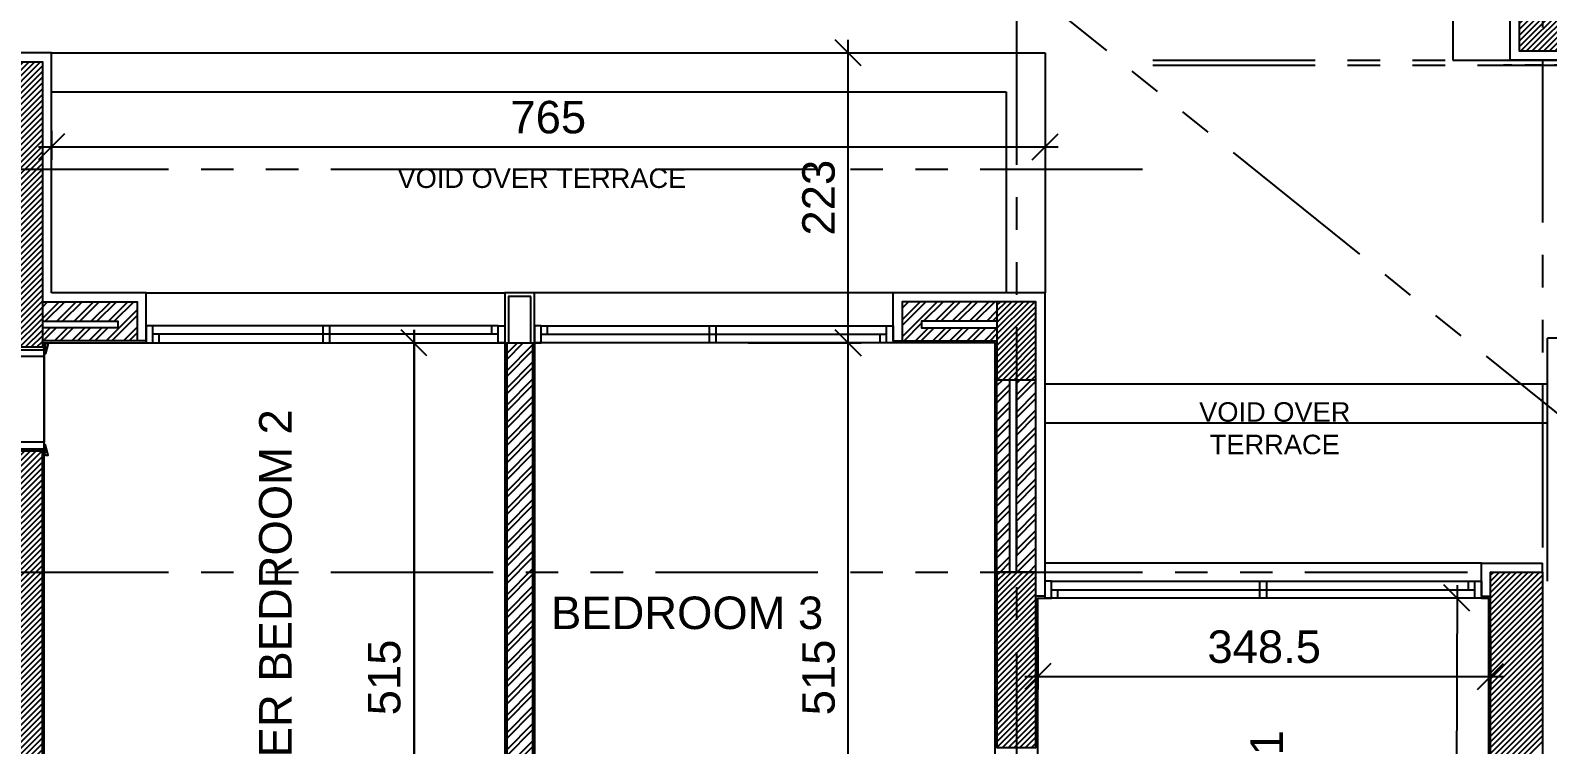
# Model space of a CAD drawing. Extents: x 186.8 to 246.9, y -2.6 to 70.8.
# Drawn here: x 211.07 to 222.76, y 17.27 to 22.77 of the extents above; entities that cross this region are included whole.
import ezdxf
from ezdxf.enums import TextEntityAlignment as Align

# ---------------------------------------------------------------- set-up
doc = ezdxf.new("R2010")
doc.units = 0
doc.header["$MEASUREMENT"] = 0
doc.header["$PDMODE"] = 35
doc.header["$PDSIZE"] = 0.3
doc.linetypes.add('AXIS_100$0$A-AXIS$0$PHANTOM', pattern=[2.5, 1.25, -0.25, 0.25, -0.25, 0.25, -0.25])
doc.linetypes.add('S-9-10TH$0$HIDDEN2', pattern=[0.1875, 0.125, -0.0625])
doc.layers.get('0').update_dxf_attribs({"linetype": 'CONTINUOUS'})
doc.layers.get('DEFPOINTS').update_dxf_attribs({"linetype": 'CONTINUOUS'})
for name, color, linetype in [('A-ALU', 9, 'CONTINUOUS'), ('a-dim', 3, 'CONTINUOUS'), ('A-DOORS', 1, 'CONTINUOUS'), ('A-HATCH-CONC', 8, 'CONTINUOUS'), ('A-HATCH-WALL', 8, 'CONTINUOUS'), ('A-NOMENCLATURE', 3, 'CONTINUOUS'), ('A-PLASTER', 8, 'CONTINUOUS'), ('A-PROJECTION', 9, 'CONTINUOUS'), ('a-revetement', 1, 'CONTINUOUS'), ('a-stru-fac', 200, 'CONTINUOUS'), ('a-text-red', 10, 'CONTINUOUS'), ('A-WALL', 4, 'CONTINUOUS'), ('AXIS_100$0$A-AXIS-100', 10, 'AXIS_100$0$A-AXIS$0$PHANTOM'), ('S-9-10TH$0$a-joint', 15, 'S-9-10TH$0$HIDDEN2'), ('S-9-10TH$0$A-STR 9-10TH', 2, 'CONTINUOUS')]:
    doc.layers.add(name, color=color, linetype=linetype)
doc.styles.add('A100-STEXT', font='ARIAL.TTF', dxfattribs={"height": 0.25})
doc.dimstyles.new('A100-DIM', dxfattribs={"dimtxt": 0.25, "dimasz": 0.2, "dimexe": 0.1, "dimexo": 0.3, "dimgap": 0.1, "dimtad": 1, "dimlfac": 100, "dimrnd": 0.5, "dimdsep": 46, "dimtxsty": 'A100-STEXT', "dimblk1": 'OBLIQUE', "dimblk2": 'OBLIQUE', "dimsah": 1, "dimcen": -0.05, "dimdle": 0.1, "dimclrd": 15, "dimclre": 15, "dimclrt": 256, "dimadec": 0, "dimazin": 0, "dimtfac": 0.28, "dimtix": 1, "dimtmove": 2, "dimatfit": 3, "dimldrblk": 'OBLIQUE', "dimfxl": 0, "dimtolj": 1, "dimarcsym": 0})
pattern_1 = [(45, (195.387175, -3e-10), (-0.022097087, 0.022097087), [])]
pattern_2 = [(45, (195.38718, -3e-10), (-0.06629126, 0.06629126), []), (45, (195.43137, -3e-10), (-0.06629126, 0.06629126), [])]

# ---------------------------------------------------------------- blocks, each defined once
blk = doc.blocks.new('A$C3192633D')
at = {"layer": 'A-DOORS'}
for p, q in [((-0.365, 0.009), (-0.374, -0.019)), ((-0.374, 0.009), (-0.365, -0.019)), ((0, 0.009), (0.009, -0.019)), ((0.009, 0.009), (0, -0.019)), ((0.49, 0.02), (0.61, 0.02)), ((0.49, 0), (0.49, 0.019)), ((0.61, -0.003), (0.61, 0.023)), ((0.61, 0.023), (0.615, 0.023)), ((0.625, 0.023), (0.63, 0.023)), ((0.63, -0.003), (0.63, 0.023)), ((0.63, 0.02), (0.644, 0.02)), ((0.645, 0), (0.645, 0.019)), ((0, -0.11), (0, -0.06)), ((0, -0.06), (0.12, -0.06)), ((0.12, -0.11), (0, -0.11)), ((0.56, -0.06), (0.12, -0.06)), ((0.12, -0.11), (0.56, -0.11)), ((0.483, -0.06), (0.36, -0.06)), ((0.483, -0.11), (0.36, -0.11)), ((0.49, 0), (0.61, 0)), ((0.68, -0.06), (0.56, -0.06)), ((0.56, -0.11), (0.68, -0.11)), ((0.6, -0.06), (0.6, -0.052)), ((0.6, -0.06), (0.64, -0.06)), ((0.6, -0.11), (0.6, -0.118)), ((0.6, -0.11), (0.64, -0.11)), ((0.602, -0.05), (0.638, -0.05)), ((0.61, -0.003), (0.612, -0.003)), ((0.612, -0.05), (0.612, -0.003)), ((0.627, -0.05), (0.627, -0.003)), ((0.627, -0.003), (0.63, -0.003)), ((0.63, 0), (0.644, 0)), ((0.64, -0.06), (0.64, -0.052)), ((0.64, -0.11), (0.64, -0.118)), ((0.68, -0.11), (0.68, -0.06)), ((0.49, -0.17), (0.49, -0.189)), ((0.49, -0.17), (0.61, -0.17)), ((0.49, -0.19), (0.61, -0.19)), ((0.602, -0.12), (0.638, -0.12)), ((0.61, -0.167), (0.61, -0.193)), ((0.61, -0.167), (0.612, -0.167)), ((0.61, -0.193), (0.615, -0.193)), ((0.612, -0.12), (0.612, -0.167)), ((0.625, -0.193), (0.63, -0.193)), ((0.627, -0.12), (0.627, -0.167)), ((0.627, -0.167), (0.63, -0.167)), ((0.63, -0.167), (0.63, -0.193)), ((0.63, -0.17), (0.644, -0.17)), ((0.63, -0.19), (0.644, -0.19)), ((0.645, -0.17), (0.645, -0.189)), ((-0.365, -0.809), (-0.374, -0.781)), ((-0.374, -0.809), (-0.365, -0.781)), ((0, -0.809), (0.009, -0.781)), ((0.009, -0.809), (0, -0.781))]:
    blk.add_line(p, q, dxfattribs=at)
at = {"layer": 'A-DOORS', "color": 8}
for p, q in [((-0.365, -0.07), (-0.365, -0.73)), ((0, -0.74), (0, -0.06))]:
    blk.add_line(p, q, dxfattribs=at)
at = {"layer": 'A-DOORS'}
for points in [[(-0.365, 0.01), (-0.365, 0.025), (-0.375, 0.025), (-0.375, 0.03), (-0.395, 0.03), (-0.375, -0.048, 0.381769), (-0.373, -0.05), (-0.365, -0.05), (-0.365, -0.02), (-0.375, -0.02), (-0.375, 0.01), (-0.365, 0.01)], [(0, 0.01), (0, 0.025), (0.01, 0.025), (0.01, 0.03), (0.03, 0.03), (0.01, -0.048, -0.381769), (0.008, -0.05), (0, -0.05), (0, -0.02), (0.01, -0.02), (0.01, 0.01), (0, 0.01)], [(-0.365, -0.81), (-0.365, -0.825), (-0.375, -0.825), (-0.375, -0.83), (-0.395, -0.83), (-0.375, -0.752, -0.381769), (-0.373, -0.75), (-0.365, -0.75), (-0.365, -0.78), (-0.375, -0.78), (-0.375, -0.81), (-0.365, -0.81)], [(0, -0.81), (0, -0.825), (0.01, -0.825), (0.01, -0.83), (0.03, -0.83), (0.01, -0.752, 0.381769), (0.008, -0.75), (0, -0.75), (0, -0.78), (0.01, -0.78), (0.01, -0.81), (0, -0.81)]]:
    blk.add_lwpolyline(points, format="xyb", dxfattribs=at)
for points in [[(-0.365, 0.009), (-0.365, -0.019), (-0.374, -0.019), (-0.374, 0.009)], [(0, 0.009), (0, -0.019), (0.009, -0.019), (0.009, 0.009)], [(-0.365, -0.809), (-0.365, -0.781), (-0.374, -0.781), (-0.374, -0.809)], [(0, -0.809), (0, -0.781), (0.009, -0.781), (0.009, -0.809)]]:
    blk.add_lwpolyline(points, close=True, dxfattribs=at)
for points in [[(-0.365, 0), (0, 0), (0, -0.02), (-0.365, -0.02), (-0.365, 0)], [(0, -0.02), (-0.365, -0.02), (-0.365, -0.07), (-0.04, -0.07)], [(-0.04, -0.07), (-0.04, -0.06), (0, -0.06), (0, -0.02)], [(0, -0.78), (-0.365, -0.78), (-0.365, -0.73), (-0.04, -0.73)], [(-0.365, -0.8), (0, -0.8), (0, -0.78), (-0.365, -0.78), (-0.365, -0.8)], [(-0.04, -0.73), (-0.04, -0.74), (0, -0.74), (0, -0.78)]]:
    blk.add_lwpolyline(points, dxfattribs=at)
blk.add_arc((0, -0.06), 0.68, 270.0254, 359.9746, dxfattribs=at)
at = {"layer": 'A-DOORS', "extrusion": (0, 0, -1)}
for centre, major_axis, start_param, end_param in [((0.49, 0.019), (-0.000354, 0.000354), 5.497787, 7.068583), ((0.49, 0), (0.000354, 0.000354), 2.356194, 3.926991), ((0.62, 0.031), (-0.00642, 0.00642), 3.344077, 4.509904), ((0.644, 0.019), (0.000354, 0.000354), -0.785398, 0.785398), ((0.644, 0), (-0.000354, 0.000354), 2.356194, 3.926991), ((0.602, -0.052), (-0.00141, 0.00141), 5.497787, 7.068583), ((0.62, -0.021), (-0.0138, 0.0138), 0.390607, 1.180189), ((0.638, -0.052), (0.00141, 0.00141), -0.785398, 0.785398), ((0.49, -0.17), (-0.000354, 0.000354), 5.497787, 7.068583), ((0.49, -0.189), (0.000354, 0.000354), 2.356194, 3.926991), ((0.602, -0.118), (0.00141, 0.00141), 2.356194, 3.926991), ((0.62, -0.149), (-0.0138, 0.0138), 3.5322, 4.321782), ((0.62, -0.201), (0.00642, 0.00642), -1.368312, -0.202485), ((0.638, -0.118), (-0.00141, 0.00141), 2.356194, 3.926991), ((0.644, -0.17), (0.000354, 0.000354), -0.785398, 0.785398), ((0.644, -0.189), (-0.000354, 0.000354), 2.356194, 3.926991)]:
    blk.add_ellipse(centre, major_axis=major_axis, ratio=1, start_param=start_param, end_param=end_param, dxfattribs=at)
blk = doc.blocks.new('A$C5D3262F0')
at = {"layer": 'A-ALU'}
for p, q in [((19.288, 20.495), (16.628, 20.495)), ((17.941, 20.365), (17.941, 20.495)), ((17.991, 20.365), (17.991, 20.495)), ((19.238, 20.43), (19.238, 20.495)), ((19.618, 20.495), (22.278, 20.495)), ((19.668, 20.43), (19.668, 20.495)), ((20.916, 20.365), (20.916, 20.495)), ((20.966, 20.365), (20.966, 20.495)), ((16.578, 20.365), (19.338, 20.365)), ((19.288, 20.43), (16.628, 20.43)), ((16.678, 20.365), (16.678, 20.43)), ((22.328, 20.365), (19.568, 20.365)), ((19.618, 20.43), (22.278, 20.43)), ((22.228, 20.365), (22.228, 20.43)), ((23.548, 18.53), (26.808, 18.53)), ((23.548, 18.465), (26.808, 18.465)), ((23.598, 18.4), (23.598, 18.465)), ((26.758, 18.465), (26.758, 18.53)), ((26.858, 18.4), (23.498, 18.4))]:
    blk.add_line(p, q, dxfattribs=at)
for points in [[(16.628, 20.495), (16.578, 20.495), (16.578, 20.365), (16.628, 20.365)], [(19.288, 20.495), (19.338, 20.495), (19.338, 20.365), (19.288, 20.365)], [(19.618, 20.495), (19.568, 20.495), (19.568, 20.365), (19.618, 20.365)], [(22.278, 20.495), (22.328, 20.495), (22.328, 20.365), (22.278, 20.365)], [(23.548, 18.53), (23.498, 18.53), (23.498, 18.4), (23.548, 18.4)], [(25.153, 18.53), (25.203, 18.53), (25.203, 18.4), (25.153, 18.4)], [(26.808, 18.53), (26.858, 18.53), (26.858, 18.4), (26.808, 18.4)]]:
    blk.add_lwpolyline(points, close=True, dxfattribs=at)
blk = doc.blocks.new('_OBLIQUE')
at = {"color": 0, "linetype": 'ByBlock'}
blk.add_line((-0.5, -0.5), (0.5, 0.5), dxfattribs=at)
blk = doc.blocks.new('*D93')
at = {"layer": 'a-dim', "color": 15, "lineweight": -2}
for p, q in [((217.37, 15.115), (217.37, 20.465)), ((216.601, 20.365), (217.47, 20.365)), ((216.601, 15.215), (217.47, 15.215))]:
    blk.add_line(p, q, dxfattribs=at)
at = {"layer": 'DEFPOINTS', "color": 0}
for p in [(216.301, 20.365), (217.37, 20.365), (216.301, 15.215)]:
    blk.add_point(p, dxfattribs=at)
at = {"layer": 'a-dim', "color": 15, "lineweight": -2, "xscale": 0.2, "yscale": 0.2, "zscale": 0.2}
for p, rotation in [((217.37, 20.365), 90), ((217.37, 15.215), 270)]:
    blk.add_blockref('_OBLIQUE', p, dxfattribs=dict(at, rotation=rotation))
at = {"layer": 'a-dim', "insert": (217.143, 17.79), "char_height": 0.25, "attachment_point": 5, "rotation": 90, "style": 'A100-STEXT'}
blk.add_mtext('\\A1;515', dxfattribs=at)
blk = doc.blocks.new('*D94')
at = {"layer": 'a-dim', "color": 15, "lineweight": -2}
for p, q in [((217.37, 20.265), (217.37, 22.696)), ((217.07, 22.596), (217.27, 22.596)), ((216.601, 20.365), (217.47, 20.365))]:
    blk.add_line(p, q, dxfattribs=at)
at = {"layer": 'DEFPOINTS', "color": 0}
for p in [(217.37, 22.596), (217.37, 22.596), (216.301, 20.365)]:
    blk.add_point(p, dxfattribs=at)
at = {"layer": 'a-dim', "color": 15, "lineweight": -2, "xscale": 0.2, "yscale": 0.2, "zscale": 0.2}
for p, rotation in [((217.37, 22.596), 90), ((217.37, 20.365), 270)]:
    blk.add_blockref('_OBLIQUE', p, dxfattribs=dict(at, rotation=rotation))
at = {"layer": 'a-dim', "insert": (217.143, 21.481), "char_height": 0.25, "attachment_point": 5, "rotation": 90, "style": 'A100-STEXT'}
blk.add_mtext('\\A1;223', dxfattribs=at)
blk = doc.blocks.new('*D95')
at = {"layer": 'a-dim', "color": 15, "lineweight": -2}
for p, q in [((211.236, 21.996), (211.236, 21.771)), ((218.886, 21.996), (218.886, 21.771)), ((211.136, 21.871), (218.986, 21.871))]:
    blk.add_line(p, q, dxfattribs=at)
at = {"layer": 'DEFPOINTS', "color": 0}
for p in [(211.236, 22.296), (218.886, 22.296), (218.886, 21.871)]:
    blk.add_point(p, dxfattribs=at)
at = {"layer": 'a-dim', "color": 15, "lineweight": -2, "xscale": 0.2, "yscale": 0.2, "zscale": 0.2, "rotation": 180}
blk.add_blockref('_OBLIQUE', (211.236, 21.871), dxfattribs=at)
at = {"layer": 'a-dim', "color": 15, "lineweight": -2, "xscale": 0.2, "yscale": 0.2, "zscale": 0.2}
blk.add_blockref('_OBLIQUE', (218.886, 21.871), dxfattribs=at)
at = {"layer": 'a-dim', "insert": (215.061, 22.099), "char_height": 0.25, "attachment_point": 5, "style": 'A100-STEXT'}
blk.add_mtext('\\A1;765', dxfattribs=at)
blk = doc.blocks.new('*D107')
at = {"layer": 'a-dim', "color": 15, "lineweight": -2}
for p, q in [((214.027, 15.115), (214.027, 20.465)), ((213.781, 20.365), (214.127, 20.365)), ((213.781, 15.215), (214.127, 15.215))]:
    blk.add_line(p, q, dxfattribs=at)
at = {"layer": 'DEFPOINTS', "color": 0}
for p in [(213.481, 20.365), (214.027, 20.365), (213.481, 15.215)]:
    blk.add_point(p, dxfattribs=at)
at = {"layer": 'a-dim', "color": 15, "lineweight": -2, "xscale": 0.2, "yscale": 0.2, "zscale": 0.2}
for p, rotation in [((214.027, 20.365), 90), ((214.027, 15.215), 270)]:
    blk.add_blockref('_OBLIQUE', p, dxfattribs=dict(at, rotation=rotation))
at = {"layer": 'a-dim', "insert": (213.799, 17.79), "char_height": 0.25, "attachment_point": 5, "rotation": 90, "style": 'A100-STEXT'}
blk.add_mtext('\\A1;515', dxfattribs=at)
blk = doc.blocks.new('*D108')
at = {"layer": 'a-dim', "color": 15, "lineweight": -2}
for p, q in [((214.027, 20.465), (214.027, 11.715)), ((213.781, 20.365), (214.127, 20.365)), ((214.327, 11.815), (214.127, 11.815))]:
    blk.add_line(p, q, dxfattribs=at)
at = {"layer": 'DEFPOINTS', "color": 0}
for p in [(213.481, 20.365), (214.027, 11.815), (214.027, 11.815)]:
    blk.add_point(p, dxfattribs=at)
at = {"layer": 'a-dim', "color": 15, "lineweight": -2, "xscale": 0.2, "yscale": 0.2, "zscale": 0.2}
for p, rotation in [((214.027, 20.365), 90), ((214.027, 11.815), 270)]:
    blk.add_blockref('_OBLIQUE', p, dxfattribs=dict(at, rotation=rotation))
at = {"layer": 'a-dim', "insert": (213.799, 16.09), "char_height": 0.25, "attachment_point": 5, "rotation": 90, "style": 'A100-STEXT'}
blk.add_mtext('\\A1;855', dxfattribs=at)
blk = doc.blocks.new('*D115')
at = {"layer": 'a-dim', "color": 15, "lineweight": -2}
for p, q in [((218.831, 18.1), (218.831, 17.697)), ((222.316, 18.1), (222.316, 17.697)), ((218.731, 17.797), (222.416, 17.797))]:
    blk.add_line(p, q, dxfattribs=at)
at = {"layer": 'DEFPOINTS', "color": 0}
for p in [(218.831, 18.4), (222.316, 18.4), (222.316, 17.797)]:
    blk.add_point(p, dxfattribs=at)
at = {"layer": 'a-dim', "color": 15, "lineweight": -2, "xscale": 0.2, "yscale": 0.2, "zscale": 0.2, "rotation": 180}
blk.add_blockref('_OBLIQUE', (218.831, 17.797), dxfattribs=at)
at = {"layer": 'a-dim', "color": 15, "lineweight": -2, "xscale": 0.2, "yscale": 0.2, "zscale": 0.2}
blk.add_blockref('_OBLIQUE', (222.316, 17.797), dxfattribs=at)
at = {"layer": 'a-dim', "insert": (220.573, 18.025), "char_height": 0.25, "attachment_point": 5, "style": 'A100-STEXT'}
blk.add_mtext('\\A1;348.5', dxfattribs=at)
blk = doc.blocks.new('*D116')
at = {"layer": 'a-dim', "color": 15, "lineweight": -2}
for p, q in [((222.058, 18.501), (222.042, 12.566)), ((222.016, 18.401), (221.957, 18.401)), ((222.001, 12.666), (221.942, 12.666))]:
    blk.add_line(p, q, dxfattribs=at)
at = {"layer": 'DEFPOINTS', "color": 0}
for p in [(222.316, 18.4), (222.042, 12.666), (222.301, 12.665)]:
    blk.add_point(p, dxfattribs=at)
at = {"layer": 'a-dim', "color": 15, "lineweight": -2, "xscale": 0.2, "yscale": 0.2, "zscale": 0.2}
for p, rotation in [((222.057, 18.401), 89.85014213004986), ((222.042, 12.666), 269.8501421300498)]:
    blk.add_blockref('_OBLIQUE', p, dxfattribs=dict(at, rotation=rotation))
at = {"layer": 'a-dim', "insert": (221.822, 15.534), "char_height": 0.25, "attachment_point": 5, "rotation": 89.8501, "style": 'A100-STEXT'}
blk.add_mtext('\\A1;573.5', dxfattribs=at)

msp = doc.modelspace()

# ---------------------------------------------------------------- hatches: boundary and pattern name
at = {"layer": 'A-HATCH-CONC'}
h = msp.add_hatch(dxfattribs=at)
h.set_pattern_fill('ANSI31', color=256, scale=0.25, style=0)
h.set_pattern_definition(pattern_1)
h.paths.add_polyline_path([(222.53645, 22.94), (222.53645, 22.61), (223.85554, 22.61), (223.85554, 22.54), (230.80554, 22.54), (234.29554, 22.54), (234.29554, 22.94)])
h = msp.add_hatch(dxfattribs=at)
h.set_pattern_fill('ANSI31', color=256, scale=0.25, style=0)
h.set_pattern_definition([(45, (195.387175, 0), (-0.022097087, 0.022097087), [])])
h.paths.add_polyline_path([(211.16554, 19.53), (210.86554, 19.53), (210.86554, 17.55), (207.26554, 17.55), (207.26554, 19.53), (206.96554, 19.53), (206.96554, 11.65), (207.26554, 11.65), (207.26554, 17.25), (210.86554, 17.25), (210.86554, 11.65), (211.16554, 11.65)])
h.paths.add_polyline_path([(211.16554, 22.5262), (210.86554, 22.5262), (210.86554, 20.33), (211.16554, 20.33)])
h.paths.add_polyline_path([(207.26554, 22.5262), (206.96554, 22.5262), (206.96554, 20.33), (207.26554, 20.33)])
h.paths.add_polyline_path([(211.16554, 10), (210.44054, 10), (210.44054, 9.75), (210.86554, 9.75), (210.86554, 7.85), (207.26554, 7.85), (207.26554, 9.75), (207.69054, 9.75), (207.69054, 10), (206.96554, 10), (206.96554, 6.5), (207.26554, 6.5), (207.26554, 7.55), (210.86554, 7.55), (210.86554, 6.5), (211.16554, 6.5)])
h = msp.add_hatch(dxfattribs=at)
h.set_pattern_fill('ANSI31', color=256, scale=0.25, style=0)
h.set_pattern_definition(pattern_1)
h.paths.add_polyline_path([(218.81554, 20.68), (218.51554, 20.68), (218.51554, 20.15658), (218.81554, 20.15658)])
h = msp.add_hatch(dxfattribs=at)
h.set_pattern_fill('ANSI31', color=256, scale=0.25, style=0)
h.set_pattern_definition(pattern_1)
h.paths.add_polyline_path([(218.81554, 20.15658), (218.51554, 20.15658), (218.51554, 20.08), (218.81554, 20.08)])
h = msp.add_hatch(dxfattribs=at)
h.set_pattern_fill('ANSI31', color=256, scale=0.25, style=0)
h.set_pattern_definition(pattern_1)
h.paths.add_polyline_path([(218.81554, 18.6), (218.51554, 18.6), (218.51554, 17.25), (218.81554, 17.25)])
at = {"layer": 'A-HATCH-WALL'}
h = msp.add_hatch(dxfattribs=at)
h.set_pattern_fill('ANSI32', color=256, scale=0.25, style=0)
h.set_pattern_definition(pattern_2)
h.paths.add_polyline_path([(211.89554, 20.68), (211.16554, 20.68), (211.16554, 20.53), (211.74554, 20.53), (211.74554, 20.48), (211.16554, 20.48), (211.16554, 20.38), (211.89554, 20.38)])
h = msp.add_hatch(dxfattribs=at)
h.set_pattern_fill('ANSI32', color=256, scale=0.25, style=0)
h.set_pattern_definition(pattern_2)
h.paths.add_polyline_path([(218.51554, 20.48), (217.93554, 20.48), (217.93554, 20.53), (218.51554, 20.53), (218.51554, 20.68), (217.78554, 20.68), (217.78554, 20.38), (218.51554, 20.38)])
h = msp.add_hatch(dxfattribs=at)
h.set_pattern_fill('ANSI32', color=256, scale=0.25, style=0)
h.set_pattern_definition(pattern_2)
h.paths.add_polyline_path([(214.94054, 20.365), (214.74054, 20.365), (214.74054, 11.8), (214.56554, 11.8), (214.56554, 11.6), (215.11554, 11.6), (215.11554, 11.8), (214.94054, 11.8)])
h = msp.add_hatch(dxfattribs=at)
h.set_pattern_fill('ANSI32', color=256, scale=0.25, style=0)
h.set_pattern_definition(pattern_2)
h.paths.add_polyline_path([(218.61554, 20.08), (218.51554, 20.08), (218.51554, 18.6), (218.61554, 18.6)])
h = msp.add_hatch(dxfattribs=at)
h.set_pattern_fill('ANSI32', color=256, scale=0.25, style=0)
h.set_pattern_definition(pattern_2)
h.paths.add_polyline_path([(218.81554, 20.08), (218.66554, 20.08), (218.66554, 18.6), (218.81554, 18.6)])

# ---------------------------------------------------------------- linework, layer by layer
at = {"layer": 'A-ALU'}
for p, q in [((211.96554, 20.75), (214.72554, 20.75)), ((217.71554, 20.75), (214.95554, 20.75)), ((222.24554, 18.67), (218.88554, 18.67))]:
    msp.add_line(p, q, dxfattribs=at)
at = {"layer": 'A-HATCH-CONC'}
for p, q in [((222.31554, 18.57567), (222.33987, 18.6)), ((222.31554, 18.53148), (222.38407, 18.6)), ((222.31554, 18.48728), (222.42826, 18.6)), ((222.31554, 18.44309), (222.47246, 18.6)), ((222.31554, 18.39889), (222.51665, 18.6)), ((222.31554, 18.3547), (222.56085, 18.6)), ((222.31554, 18.3105), (222.60504, 18.6)), ((222.31554, 18.26631), (222.64923, 18.6)), ((222.31554, 18.22212), (222.69343, 18.6)), ((222.31554, 18.17792), (222.71554, 18.57792)), ((222.31554, 18.13373), (222.71554, 18.53373)), ((222.31554, 18.08953), (222.71554, 18.48953)), ((222.31554, 18.04534), (222.71554, 18.44534)), ((222.31554, 18.00115), (222.71554, 18.40115)), ((222.31554, 17.95695), (222.71554, 18.35695)), ((222.31554, 17.91276), (222.71554, 18.31276)), ((222.31554, 17.86856), (222.71554, 18.26856)), ((222.31554, 17.82437), (222.71554, 18.22437)), ((222.31554, 17.78017), (222.71554, 18.18017)), ((222.31554, 17.73598), (222.71554, 18.13598)), ((222.31554, 17.69179), (222.71554, 18.09179)), ((222.31554, 17.64759), (222.71554, 18.04759)), ((222.31554, 17.6034), (222.71554, 18.0034)), ((222.31554, 17.5592), (222.71554, 17.9592)), ((222.31554, 17.51501), (222.71554, 17.91501)), ((222.31554, 17.47082), (222.71554, 17.87082)), ((222.31554, 17.42662), (222.71554, 17.82662)), ((222.31554, 17.38243), (222.71554, 17.78243)), ((222.31554, 17.33823), (222.71554, 17.73823)), ((222.31554, 17.29404), (222.71554, 17.69404)), ((222.31554, 17.24984), (222.71554, 17.64984)), ((222.31554, 17.20565), (222.71554, 17.60565)), ((222.31554, 17.16146), (222.71554, 17.56146)), ((222.31554, 17.11726), (222.71554, 17.51726)), ((222.31554, 17.07307), (222.71554, 17.47307)), ((222.31554, 17.02887), (222.71554, 17.42887)), ((222.31554, 16.98468), (222.71554, 17.38468)), ((222.31554, 16.94049), (222.71554, 17.34049)), ((222.31554, 16.89629), (222.71554, 17.29629))]:
    msp.add_line(p, q, dxfattribs=at)
at = {"layer": 'A-PLASTER'}
for points in [[(213.66554, 11.815), (212.58054, 11.815), (212.58054, 12.785), (213.48054, 12.785), (213.48054, 13.415), (213.30054, 13.415), (213.30054, 12.965), (211.18054, 12.965), (211.18054, 15.035), (213.30054, 15.035), (213.30054, 14.435), (213.48054, 14.435), (213.48054, 15.215), (211.18054, 15.215), (211.18054, 20.365), (211.96554, 20.365), (211.96554, 20.38)], [(214.72554, 20.365), (214.72554, 11.815), (214.56554, 11.815)], [(214.95554, 20.365), (214.95554, 11.815), (215.14054, 11.815)], [(216.30054, 13.575), (216.30054, 15.215), (216.48054, 15.215), (216.48054, 14.615), (218.50054, 14.615), (218.50054, 20.365), (217.71554, 20.365)], [(219.33554, 6.815), (218.68054, 6.815), (218.68054, 9.735), (219.28054, 9.735), (219.28054, 9.915), (218.83054, 9.915), (218.83054, 11.085), (218.83054, 11.085), (218.83054, 18.4), (218.88554, 18.4), (218.88554, 18.415)], [(222.24554, 18.415), (222.24554, 18.4), (222.30054, 18.4), (222.30054, 12.665), (220.25054, 12.665), (220.25054, 11.885), (220.43054, 11.885), (220.43054, 12.485), (221.70054, 12.485), (221.70054, 11.635), (222.30054, 11.635), (222.30054, 9.915), (221.61554, 9.915)]]:
    msp.add_lwpolyline(points, dxfattribs=at)
at = {"layer": 'A-PROJECTION'}
for p, q in [((222.02554, 31.81), (222.02554, 22.54)), ((211.23554, 22.5962), (218.88554, 22.5962)), ((218.88554, 22.5962), (218.88554, 20.75)), ((222.02554, 22.54), (222.46645, 22.54)), ((211.23554, 22.2962), (218.58554, 22.2962)), ((218.58554, 22.2962), (218.58554, 20.75)), ((218.88554, 20.05), (222.75554, 20.05)), ((218.88554, 19.75), (222.75554, 19.75))]:
    msp.add_line(p, q, dxfattribs=at)
at = {"layer": 'a-revetement'}
for p, q in [((222.46645, 22.54), (222.46645, 23.51)), ((211.23554, 22.5962), (210.79554, 22.5962)), ((211.23554, 20.75), (211.23554, 22.5962)), ((223.89554, 22.54), (222.46645, 22.54)), ((211.96554, 20.75), (211.23554, 20.75)), ((211.96554, 20.38), (211.96554, 20.75)), ((217.71554, 20.38), (217.71554, 20.75)), ((218.88554, 20.75), (217.71554, 20.75)), ((218.88554, 18.415), (218.88554, 20.75)), ((211.96554, 20.38), (211.89554, 20.38)), ((217.71554, 20.38), (217.78554, 20.38)), ((222.75554, 18.53), (222.75554, 20.4)), ((223.22554, 20.4), (222.75554, 20.4)), ((222.24554, 18.415), (222.24554, 18.67)), ((222.24554, 18.67), (222.71554, 18.67)), ((222.71554, 18.6), (222.71554, 18.67)), ((218.88554, 18.415), (218.81554, 18.415)), ((222.24554, 18.415), (222.31554, 18.415))]:
    msp.add_line(p, q, dxfattribs=at)
msp.add_lwpolyline([(214.95554, 20.75), (214.72554, 20.75), (214.72554, 20.365), (214.95554, 20.365), (214.95554, 20.75)], dxfattribs=at)
at = {"layer": 'a-stru-fac'}
msp.add_lwpolyline([(214.92554, 20.72), (214.75554, 20.72), (214.75554, 20.365), (214.92554, 20.365)], close=True, dxfattribs=at)
at = {"layer": 'A-WALL'}
for p, q in [((214.74054, 20.365), (214.74054, 11.8)), ((214.74054, 20.365), (214.94054, 20.365)), ((214.94054, 20.365), (214.94054, 11.8)), ((218.51554, 18.6), (218.51554, 20.08)), ((218.61554, 18.6), (218.61554, 20.08)), ((218.66554, 18.6), (218.66554, 20.08)), ((218.81554, 18.6), (218.81554, 20.08))]:
    msp.add_line(p, q, dxfattribs=at)
for points in [[(211.16554, 20.68), (211.89554, 20.68), (211.89554, 20.38), (211.16554, 20.38)], [(218.51554, 20.68), (217.78554, 20.68), (217.78554, 20.38), (218.51554, 20.38)], [(211.16554, 20.53), (211.74554, 20.53), (211.74554, 20.48), (211.16554, 20.48)], [(218.51554, 20.53), (217.93554, 20.53), (217.93554, 20.48), (218.51554, 20.48)]]:
    msp.add_lwpolyline(points, dxfattribs=at)
at = {"layer": 'AXIS_100$0$A-AXIS-100'}
for p, q in [((223.2577, 19.47874), (187.4684, 48.26055)), ((218.66554, 32.98435), (218.66554, -1.8346)), ((222.71554, 25.04), (222.71554, -1.68758)), ((219.71554, 22.54), (240.49554, 22.54)), ((219.71554, 22.5), (240.49554, 22.5)), ((193.38718, 21.7), (219.71554, 21.7)), ((193.38718, 18.6), (240.59652, 18.6))]:
    msp.add_line(p, q, dxfattribs=at)
at = {"layer": 'S-9-10TH$0$a-joint'}
for p, q in [((222.41554, 22.54), (230.80554, 22.54)), ((230.80554, 22.5), (222.41554, 22.5))]:
    msp.add_line(p, q, dxfattribs=at)
at = {"layer": 'S-9-10TH$0$A-STR 9-10TH'}
msp.add_lwpolyline([(223.85554, 22.54), (234.29554, 22.54), (234.29554, 22.94), (222.53645, 22.94), (222.53645, 22.61), (223.85554, 22.61)], dxfattribs=at)
for points in [[(211.16554, 20.33), (210.86554, 20.33), (210.86554, 22.5262), (211.16554, 22.5262)], [(218.51554, 20.08), (218.81554, 20.08), (218.81554, 20.68), (218.51554, 20.68)], [(206.96554, 19.53), (206.96554, 11.65), (207.26554, 11.65), (207.26554, 17.25), (210.86554, 17.25), (210.86554, 11.65), (211.16554, 11.65), (211.16554, 19.53), (210.86554, 19.53), (210.86554, 17.55), (207.26554, 17.55), (207.26554, 19.53)], [(218.51554, 18.6), (218.51554, 17.25), (218.81554, 17.25), (218.81554, 18.6)], [(222.71554, 6.5), (222.31554, 6.5), (222.31554, 18.6), (222.71554, 18.6)]]:
    msp.add_lwpolyline(points, close=True, dxfattribs=at)

# ---------------------------------------------------------------- block references
at = {"layer": 'A-ALU'}
msp.add_blockref('A$C5D3262F0', (195.38718, 0), dxfattribs=at)
at = {"layer": 'A-DOORS', "xscale": -1}
msp.add_blockref('A$C3192633D', (210.81554, 20.33), dxfattribs=at)

# ---------------------------------------------------------------- texts
at = {"layer": 'A-NOMENCLATURE', "style": 'A100-STEXT'}
for s, p in [('MASTER BEDROOM 2', (212.95942, 18.02946)), ('MASTER BEDROOM 1', (220.5919, 15.56006))]:
    msp.add_text(s, height=0.25, rotation=90, dxfattribs=at).set_placement(p, align=Align.MIDDLE)
msp.add_text('BEDROOM 3', height=0.25, dxfattribs=at).set_placement((216.13006, 18.28719), align=Align.MIDDLE)
at = {"layer": 'a-text-red', "char_height": 0.15, "width": 7.586, "attachment_point": 2, "style": 'A100-STEXT'}
for s, insert in [('VOID OVER TERRACE', (215.01177, 21.70584)), ('VOID OVER\\PTERRACE', (220.65458, 19.90738))]:
    msp.add_mtext(s, dxfattribs=dict(at, insert=insert))

# ---------------------------------------------------------------- dimensions: what is measured, and where the dimension line sits
at = {"layer": 'a-dim'}
for base, p1, p2, picture, middle in [((217.37045, 22.5962), (216.30054, 20.365), (217.37045, 22.5962), '*D94', (217.14272, 21.4806)), ((214.02711, 11.815), (213.48054, 20.365), (214.02711, 11.815), '*D108', (213.79947, 16.09))]:
    dim = msp.add_linear_dim(base=base, p1=p1, p2=p2, angle=270, dimstyle='A100-DIM', dxfattribs=at)
    dim.commit()
    dim.dimension.update_dxf_attribs({"geometry": picture, "text_midpoint": middle})
for p1, p2, distance, picture, middle in [((211.23554, 22.2962), (218.88554, 22.2962), -0.42478, '*D95', (215.06054, 22.09906)), ((213.48054, 15.215), (213.48054, 20.365), -0.54657, '*D107', (213.79947, 17.79)), ((216.30054, 15.215), (216.30054, 20.365), -1.0699, '*D93', (217.14281, 17.79)), ((222.31554, 18.4), (222.30054, 12.665), -0.25818, '*D116', (221.82214, 15.53377)), ((218.83054, 18.4), (222.31554, 18.4), -0.60315, '*D115', (220.57304, 18.02458))]:
    dim = msp.add_aligned_dim(p1=p1, p2=p2, distance=distance, dimstyle='A100-DIM', dxfattribs=at)
    dim.commit()
    dim.dimension.update_dxf_attribs({"geometry": picture, "text_midpoint": middle})

doc.saveas('drawing.dxf')
